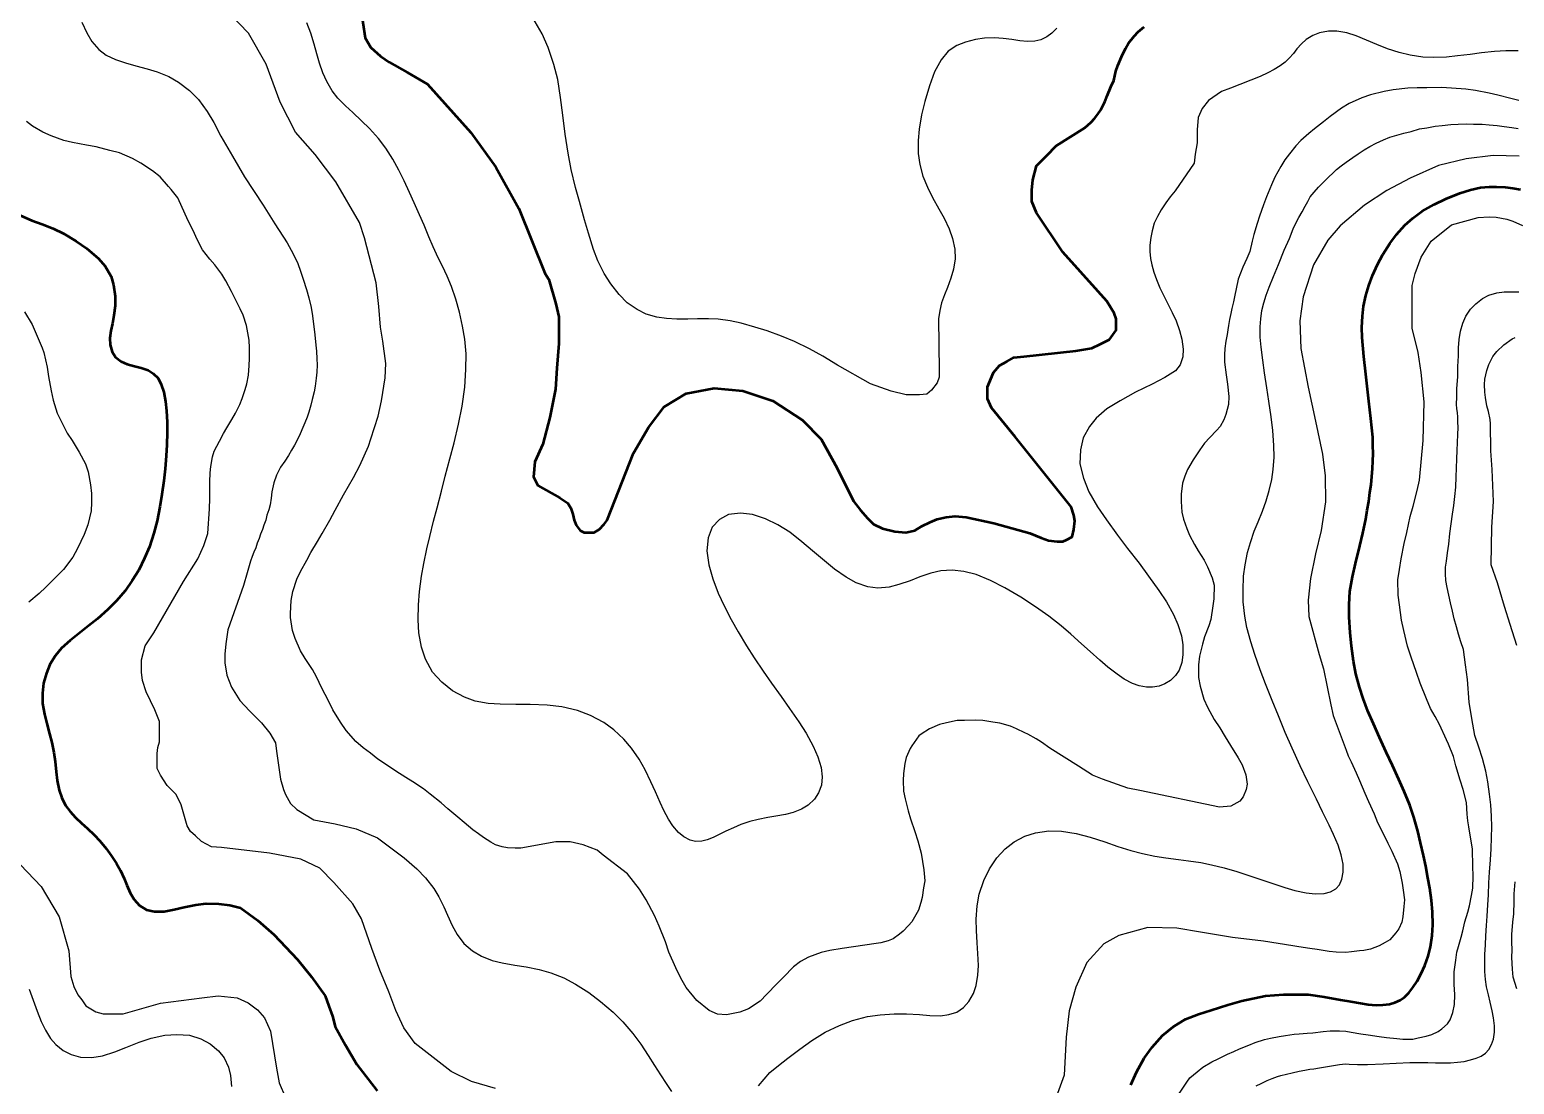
# Model space of a CAD drawing. Header units: metres. Extents: x 552626 to 559174, y 1843804 to 1852371.
# Drawn here: x 557042 to 557760, y 1846774 to 1847284 of the extents above; entities that cross this region are included whole.
import ezdxf

# ---------------------------------------------------------------- set-up
doc = ezdxf.new("R2010")
doc.units = ezdxf.units.M
doc.header["$LTSCALE"] = 6.8
doc.layers.add('1', color=7, linetype='Continuous', lineweight=25)
doc.layers.add('2', color=7, linetype='Continuous', lineweight=53)

msp = doc.modelspace()

# ---------------------------------------------------------------- linework, layer by layer
at = {"layer": '1'}
for points in [[(557199.26, 1846939.61), (557194.66, 1846944.97), (557191.84, 1846948.92), (557188.11, 1846954.94), (557186.1, 1846959.27), (557182.93, 1846965.36), (557180.21, 1846970.93), (557178.28, 1846974.5), (557174.83, 1846979.8), (557172.5, 1846983.52), (557170.03, 1846989.41), (557168.72, 1846993.34), (557167.72, 1846999.58), (557167.78, 1847001.58), (557168.01, 1847007.87), (557168.75, 1847012.23), (557170.72, 1847018.15), (557172.48, 1847021.86), (557175.65, 1847027.34), (557177.6, 1847031.08), (557180.78, 1847036.38), (557183, 1847040.24), (557186.81, 1847046.75), (557189.29, 1847051.59), (557193.39, 1847058.89), (557198.11, 1847067.4), (557201.26, 1847073.07), (557205.39, 1847082.56), (557206.61, 1847086.02), (557210.09, 1847097.05), (557211.71, 1847104.45), (557213.49, 1847115.47), (557213.82, 1847122.53), (557212.3, 1847133.27), (557211.24, 1847140.07), (557210.48, 1847150.05), (557209.07, 1847161.56), (557203.43, 1847183.2), (557201.01, 1847190.69), (557189.7, 1847210.31), (557179.71, 1847223.63), (557170.19, 1847234.44), (557162.69, 1847248.86), (557155.86, 1847267.32), (557147.31, 1847282.35), (557133.71, 1847296.47)], [(557066.77, 1847287.63), (557069.13, 1847282.46), (557071.55, 1847278.32), (557074.98, 1847274.38), (557078.47, 1847271.7), (557083.06, 1847269.47), (557087.86, 1847267.9), (557092.93, 1847266.54), (557098.37, 1847265.06), (557103.17, 1847263.56), (557108.78, 1847261.27), (557113.47, 1847258.64), (557118.84, 1847254.57), (557123.14, 1847250.19), (557127.36, 1847244.43), (557130.63, 1847239.01), (557133.93, 1847232.51), (557139.68, 1847222.74), (557145.46, 1847212.85), (557154.45, 1847198.99), (557160.14, 1847190.12), (557166.11, 1847180.88), (557168.1, 1847177.27), (557170.02, 1847173.58), (557171.17, 1847170.93), (557172.56, 1847167.08), (557173.9, 1847163.29), (557175.45, 1847158.31), (557176.62, 1847154.22), (557177.67, 1847149.53), (557178.33, 1847145.51), (557178.83, 1847141.57), (557179.31, 1847137.72), (557179.58, 1847134.69), (557180, 1847131.34), (557180.21, 1847128.43), (557180.51, 1847124.77), (557180.56, 1847121.91), (557180.45, 1847118.25), (557180.15, 1847115.33), (557179.61, 1847111.56), (557179.09, 1847108.7), (557178.25, 1847105.04), (557177.5, 1847102.33), (557176.49, 1847098.99), (557175.7, 1847096.6), (557174.65, 1847093.72), (557173.71, 1847091.45), (557172.39, 1847088.52), (557171.18, 1847086.05), (557169.59, 1847083), (557168.26, 1847080.63), (557166.73, 1847077.92), (557164.88, 1847075.24), (557162.94, 1847072.36), (557160.94, 1847068.42), (557159.6, 1847064.81), (557158.71, 1847060.41), (557158.38, 1847057.32), (557157.84, 1847054.13), (557157.29, 1847051.68)], [(557234.64, 1847183.7), (557232.29, 1847189.39), (557230.18, 1847194.42), (557227.6, 1847200.19), (557225.27, 1847205.27), (557222.7, 1847210.82), (557220.09, 1847216.04), (557217.28, 1847221.25), (557213.77, 1847226.62), (557210.24, 1847231.3), (557205.94, 1847236.17), (557202.11, 1847239.92), (557197.86, 1847243.86), (557194.31, 1847247.08), (557190.68, 1847250.9), (557187.84, 1847254.4), (557185.2, 1847258.89), (557183.31, 1847263.03), (557181.71, 1847267.76), (557180.47, 1847272.3), (557179.2, 1847277), (557177.56, 1847282.25), (557175.66, 1847287.22)], [(557349.68, 1847144.17), (557344.96, 1847144.91), (557339.83, 1847146.42), (557335.45, 1847148.54), (557330.63, 1847151.89), (557326.75, 1847155.81), (557322.67, 1847161.06), (557319.52, 1847165.99), (557316.46, 1847172.19), (557314.26, 1847177.68), (557311.86, 1847185.46), (557309.99, 1847192.03), (557307.53, 1847200.82), (557305.63, 1847207.58), (557303.44, 1847216.27), (557302, 1847224.2), (557300.56, 1847233.42), (557299.53, 1847242.67), (557298.38, 1847251.11), (557296.97, 1847259.8), (557295.14, 1847267.14), (557292.36, 1847275.37), (557289.45, 1847281.98), (557284.99, 1847289.72)], [(557538.41, 1847284.67), (557535.97, 1847282.26), (557533.56, 1847280.52), (557530.75, 1847279.08), (557527.76, 1847278.36), (557524.33, 1847278.19), (557520.58, 1847278.54), (557516.65, 1847279.14), (557512.41, 1847279.68), (557508.25, 1847279.99), (557503.53, 1847279.81), (557499.15, 1847279.22), (557494.23, 1847277.98), (557490.11, 1847276.31), (557485.93, 1847273.53), (557482.48, 1847269.44), (557479.34, 1847263.58), (557476.79, 1847256.76), (557474.59, 1847249.16), (557472.96, 1847242.72), (557471.77, 1847235.76), (557471.31, 1847230.38), (557471.37, 1847224.02), (557472.23, 1847218.68), (557473.6, 1847213.12), (557475.88, 1847207.74), (557478.3, 1847202.81), (557481.39, 1847197.37), (557483.91, 1847192.71), (557486.42, 1847187.55), (557488.04, 1847182.97), (557489.11, 1847177.75), (557489.24, 1847173.14), (557488.49, 1847168.04), (557487.19, 1847163.7), (557485.5, 1847159.28), (557484.02, 1847155.64), (557482.63, 1847151.83), (557481.77, 1847148.11), (557481.17, 1847144.01), (557481.45, 1847119.08), (557481.45, 1847115.9), (557480.54, 1847113.17), (557477.82, 1847109.53), (557475.56, 1847107.71), (557471.93, 1847107.26), (557469.21, 1847107.26), (557465.58, 1847107.26), (557458.33, 1847109.08), (557448.36, 1847112.72), (557432.41, 1847121.63), (557425.25, 1847125.95), (557418.79, 1847129.51), (557411.56, 1847133.11), (557405.28, 1847135.68), (557398.27, 1847138.32), (557392.31, 1847140.13), (557385.67, 1847142.03), (557380.44, 1847143.11), (557374.54, 1847143.93), (557369.99, 1847144.09), (557364.55, 1847144.04), (557359.85, 1847143.86), (557354.66, 1847143.85), (557349.68, 1847144.17)], [(557761.58, 1847273.72), (557755.66, 1847273.72), (557750.19, 1847273.34), (557743.94, 1847272.74), (557738.49, 1847271.98), (557732.28, 1847271.25), (557726.9, 1847270.7), (557720.8, 1847270.47), (557715.5, 1847270.68), (557709.42, 1847271.58), (557704.09, 1847272.88), (557698.39, 1847274.74), (557693.23, 1847276.8), (557688.26, 1847278.93), (557683.25, 1847280.95), (557678.77, 1847282.39), (557673.86, 1847283.22), (557669.81, 1847283.23), (557665.54, 1847282.42), (557662.25, 1847281.15), (557659.05, 1847279.16), (557656.77, 1847277.1), (557654.62, 1847274.63), (557652.91, 1847272.41), (557650.92, 1847270.14), (557648.88, 1847268.23), (557646.41, 1847266.4), (557643.6, 1847264.74), (557640.52, 1847263.15), (557636.89, 1847261.36), (557622.47, 1847255.59), (557618.08, 1847254.12), (557611.74, 1847249.72), (557608.81, 1847245.81), (557606.86, 1847241.4), (557606.37, 1847235.53), (557606.37, 1847229.17), (557605.4, 1847223.79), (557604.91, 1847219.38), (557595.71, 1847206.02), (557593.33, 1847203.06), (557591.14, 1847200.14), (557588.91, 1847196.87)], [(557762.01, 1847249.66), (557758.07, 1847250.7), (557751.82, 1847252.23), (557747.55, 1847253.24), (557740.92, 1847254.47), (557736.36, 1847255.11), (557729.38, 1847255.72), (557724.62, 1847255.93), (557717.49, 1847255.77), (557712.74, 1847255.81), (557708.18, 1847255.7), (557701.21, 1847254.82), (557696.73, 1847254.05), (557690.18, 1847252.39), (557685.94, 1847250.99), (557679.93, 1847248.3)], [(557679.93, 1847248.3), (557676.12, 1847245.95), (557670.68, 1847241.92), (557667.39, 1847239.46), (557663.04, 1847236.05), (557660.31, 1847233.74), (557656.55, 1847230.31), (557654.09, 1847227.79), (557651.04, 1847223.94), (557648.81, 1847220.94), (557646.76, 1847217.8), (557643.95, 1847212.57), (557642.37, 1847208.9), (557639.88, 1847203.12), (557638.49, 1847199.3), (557636.55, 1847193.68), (557635.38, 1847190.13), (557633.81, 1847184.96), (557632.95, 1847181.62), (557631.78, 1847176.58), (557630.41, 1847173.34), (557628.49, 1847169.05), (557626.25, 1847163.22), (557624.34, 1847154.8), (557623.96, 1847152.38), (557623.09, 1847149.15), (557622.62, 1847146.63), (557622.01, 1847143.72), (557621.48, 1847140.9), (557621.25, 1847138.69), (557620.84, 1847136.47), (557620.17, 1847133.26), (557619.8, 1847129.8), (557619.59, 1847126.74), (557619.62, 1847123.13), (557620.41, 1847117.06), (557621.03, 1847112.48), (557621.71, 1847106.48), (557621.5, 1847102.57), (557620.24, 1847097.77), (557619.29, 1847095.29), (557617.49, 1847091.96), (557615.62, 1847090.03), (557612.49, 1847086.73), (557609.88, 1847083.87), (557607.58, 1847080.76), (557604.43, 1847075.94), (557601.73, 1847071.27), (557600.31, 1847067.97), (557599.28, 1847064.53), (557598.65, 1847059.24), (557598.58, 1847055.72), (557598.89, 1847050.54), (557599.65, 1847047.21), (557601.31, 1847042.66), (557602.63, 1847039.39), (557605.04, 1847034.92), (557606.9, 1847031.91), (557609.71, 1847027.29), (557611.41, 1847024.07), (557613.53, 1847018.81), (557614.5, 1847015.32), (557614.41, 1847008.57), (557613.95, 1847005.19), (557612.89, 1846998.71)], [(557147.42, 1847116.88), (557147.65, 1847121.46), (557147.83, 1847124.9), (557147.81, 1847130.03), (557147.67, 1847133.71), (557146.48, 1847140.79), (557144.76, 1847145.91), (557143.37, 1847148.88), (557140.92, 1847153.73), (557139.18, 1847157.33), (557136.41, 1847162.42), (557134.42, 1847165.71), (557131.05, 1847170.26), (557128.75, 1847172.94), (557125.2, 1847177.47), (557122.41, 1847182.75), (557120.75, 1847186.45), (557118.17, 1847191.57), (557113.12, 1847202.57), (557110, 1847206.58), (557108.68, 1847208.14), (557104.65, 1847212.71), (557100.99, 1847215.61), (557095.25, 1847219.32), (557091.28, 1847221.62), (557084.9, 1847224.31), (557080.29, 1847225.59), (557073.64, 1847227.29), (557068.99, 1847228.09), (557062.3, 1847229.32), (557058.01, 1847230.35), (557051.86, 1847232.68), (557047.87, 1847234.31), (557042.88, 1847237.25), (557040.06, 1847239.49)], [(557643.22, 1847164.6), (557645.74, 1847170.39), (557648.46, 1847177.29), (557650.93, 1847182.95), (557652.7, 1847187.59), (557654.31, 1847190.72), (557655.51, 1847193.18), (557657.14, 1847195.91), (557658.54, 1847198.51), (557659.92, 1847200.88), (557661.08, 1847203.05), (557662.96, 1847205.4), (557664.97, 1847207.75), (557667.75, 1847210.47), (557669.94, 1847212.69), (557672.13, 1847214.74), (557673.81, 1847216.32), (557676.04, 1847218.07), (557678.47, 1847219.91), (557681.59, 1847222.1), (557684.16, 1847223.91), (557687.06, 1847225.79), (557689.87, 1847227.45), (557692.94, 1847229.05), (557696.54, 1847230.72), (557699.61, 1847231.89), (557702.96, 1847232.92), (557706.32, 1847233.89), (557709.91, 1847234.76), (557713.91, 1847235.92), (557717.37, 1847236.53), (557721.4, 1847237.33), (557724.88, 1847237.61), (557729.09, 1847238.09), (557732.57, 1847238.23), (557736.72, 1847238.47), (557740.1, 1847238.33), (557744.14, 1847238.31), (557747.59, 1847237.98), (557751.51, 1847237.68), (557754.83, 1847237.12), (557758.61, 1847236.63), (557761.67, 1847236.09)], [(557762.07, 1847222.78), (557749.55, 1847223.17), (557736.5, 1847221.52), (557723.02, 1847218.3), (557709.42, 1847212.17), (557698.09, 1847206.15), (557687.33, 1847199.13), (557675.55, 1847189.11), (557669.5, 1847182.17), (557662.67, 1847170.13), (557657.58, 1847154.78), (557656.02, 1847143.19), (557656.51, 1847129.71), (557660.02, 1847111.09), (557663.58, 1847094.61), (557666.95, 1847078.56), (557668.29, 1847068.22), (557668.37, 1847055.6), (557666.32, 1847041.67), (557663.65, 1847030.4), (557661.23, 1847018.41), (557660, 1847007.92), (557660.3, 1847000.04), (557665.36, 1846981.69), (557665.36, 1846981.69), (557667.38, 1846974.75), (557670.99, 1846957.38), (557672.19, 1846952.14), (557678.39, 1846935.5), (557679.41, 1846932.68), (557680.9, 1846929.83), (557683.18, 1846924.51), (557684.8, 1846920.73), (557687.46, 1846914.6), (557689.2, 1846910.55), (557691.93, 1846904.72), (557693.51, 1846900.45), (557696.63, 1846894.48), (557698.56, 1846890.45)], [(557588.91, 1847196.87), (557587.09, 1847193.61), (557585.61, 1847190.32), (557584.51, 1847186.72), (557583.84, 1847183.38), (557583.48, 1847179.7), (557583.48, 1847176.6), (557583.82, 1847173.21), (557584.41, 1847170.21), (557585.43, 1847166.59), (557586.64, 1847163.19), (557588.35, 1847159.02), (557590.16, 1847155.25), (557592.28, 1847151.1), (557594.3, 1847147.14), (557596.18, 1847143.04), (557597.79, 1847138.49), (557598.93, 1847134.18), (557599.6, 1847129.48), (557599.47, 1847125.64), (557598.16, 1847121.85), (557595.81, 1847118.92), (557590.77, 1847115.63), (557584.61, 1847112.44), (557576.54, 1847108.57), (557569.08, 1847104.48), (557562.65, 1847100.56), (557557.49, 1847096.1), (557554.17, 1847092.03), (557551.11, 1847086.46), (557549.89, 1847080.71), (557549.55, 1847074), (557551.27, 1847067.01), (557553.97, 1847060.41), (557558.19, 1847053.19), (557562.53, 1847046.82), (557567.85, 1847039.44), (557572.66, 1847033.07), (557578.2, 1847025.82), (557582.86, 1847019.65), (557587.83, 1847012.69), (557591.45, 1847007.18), (557594.96, 1847001.02), (557597.03, 1846996.3), (557598.75, 1846990.79), (557599.38, 1846986.4), (557599.48, 1846981.52), (557598.91, 1846977.81), (557597.61, 1846974.21), (557595.8, 1846971.53), (557593.44, 1846969.18), (557590.69, 1846967.53), (557587.89, 1846966.44), (557584.74, 1846965.87), (557581.79, 1846965.86), (557578.2, 1846966.53), (557575.02, 1846967.64), (557570.99, 1846969.82), (557567.56, 1846972.18), (557563.08, 1846975.65), (557559.29, 1846978.92), (557554.54, 1846983.12), (557550.4, 1846986.95), (557545.29, 1846991.55), (557540.57, 1846995.58)], [(557737.02, 1846904.51), (557736.61, 1846910.06), (557734.96, 1846916.41), (557733.63, 1846920.99), (557731.54, 1846927.85), (557730.31, 1846932.35), (557727.94, 1846938.42), (557727.01, 1846940.48), (557723.52, 1846947.93), (557721.53, 1846951.67), (557719.22, 1846955.65), (557717.22, 1846960.25), (557714.18, 1846967.84), (557712.41, 1846972.94), (557709.84, 1846980.5), (557708.15, 1846985.7), (557706.25, 1846993.25), (557705.25, 1846998.26), (557704.21, 1847005.82), (557703.62, 1847010.49), (557703.37, 1847017.77), (557704.15, 1847022.91), (557705.04, 1847027.96), (557706.48, 1847035.45), (557707.72, 1847040.73), (557709.32, 1847048.43), (557710.87, 1847053.47), (557712.76, 1847061.12), (557713.86, 1847066), (557715.67, 1847085.31), (557716.16, 1847103.91), (557714.7, 1847118.1), (557713.23, 1847127.88), (557710.3, 1847139.63), (557710.3, 1847148.44), (557710.3, 1847155.29), (557710.3, 1847160.18), (557711.77, 1847166.05), (557714.7, 1847173.88), (557719.58, 1847181.71), (557729.33, 1847189.54), (557742.25, 1847193.03), (557747.62, 1847193.4), (557751.06, 1847193.21), (557756.07, 1847192.37), (557759.11, 1847191.3), (557763.68, 1847189.16)], [(557378.3, 1846896.21), (557375.14, 1846894.66), (557372.17, 1846893.24), (557369.28, 1846892.1), (557366.67, 1846891.39), (557363.7, 1846891.34), (557361.03, 1846891.93), (557357.96, 1846893.58), (557355.35, 1846895.65), (557352.64, 1846898.8), (557350.51, 1846902.02), (557348.31, 1846906.22), (557346.51, 1846910.2), (557344.33, 1846915.28), (557342.1, 1846920.2), (557339.27, 1846926), (557336.32, 1846931.15), (557332.7, 1846936.47), (557328.99, 1846940.81), (557324.2, 1846945.21), (557319.27, 1846948.76), (557312.86, 1846952.23), (557306.6, 1846954.57), (557298.9, 1846956.38), (557291.8, 1846957.16), (557283.65, 1846957.51), (557276.69, 1846957.47), (557269.13, 1846957.63), (557263.33, 1846957.98), (557256.99, 1846959.14), (557251.81, 1846961.09), (557246.04, 1846964.09), (557240.93, 1846968.41), (557236.42, 1846973.24), (557232.96, 1846979.42), (557231.02, 1846985.25), (557229.82, 1846992.25), (557229.48, 1846998.5), (557229.6, 1847005.76), (557230.1, 1847012.18), (557231.09, 1847019.6), (557232.14, 1847025.71), (557233.66, 1847032.91), (557235.03, 1847038.77), (557236.9, 1847046.2), (557238.58, 1847052.7), (557240.68, 1847060.74), (557242.58, 1847067.92), (557244.8, 1847076.36), (557246.85, 1847084.08), (557249, 1847093.18), (557250.71, 1847101.84), (557251.99, 1847110.96), (557252.6, 1847119.58), (557252.62, 1847127.18), (557252.11, 1847134.25), (557250.94, 1847140.6), (557249.5, 1847147.25), (557247.62, 1847153.6), (557245.65, 1847159.65), (557243.54, 1847164.65), (557241.24, 1847169.51), (557239.08, 1847173.64), (557236.66, 1847178.85), (557234.64, 1847183.7)], [(557613.34, 1846879.99), (557619.43, 1846878.54), (557625.54, 1846876.69), (557631.36, 1846874.84), (557637.55, 1846872.76), (557642.87, 1846870.92), (557648.71, 1846869.03), (557653.63, 1846867.57), (557659, 1846866.47), (557663.39, 1846866.02), (557667.72, 1846866.16), (557670.85, 1846866.91), (557673.47, 1846868.35), (557675.17, 1846870.29), (557676.39, 1846873.07), (557676.97, 1846876.41), (557676.96, 1846880.36), (557676.05, 1846884.89), (557674.53, 1846889.48), (557672.32, 1846894.67), (557670.21, 1846899.12), (557667.04, 1846905.59), (557664.05, 1846911.76), (557659.87, 1846920.14), (557656.23, 1846927.89), (557652.22, 1846936.41), (557648.95, 1846944.06), (557645.61, 1846952.02), (557642.58, 1846959.54), (557639.46, 1846967.47), (557636.88, 1846974.23), (557634.2, 1846981.75), (557632.23, 1846987.77), (557630.43, 1846994.71), (557629.38, 1847000.29), (557628.65, 1847007.16), (557628.52, 1847012.89), (557628.81, 1847019.58), (557629.5, 1847025.05), (557630.69, 1847030.98), (557632.08, 1847035.88), (557633.98, 1847041.3), (557635.86, 1847045.88), (557637.94, 1847051.07), (557639.7, 1847056), (557641.24, 1847061.05), (557642.41, 1847066.37), (557643.16, 1847071.22), (557643.53, 1847077.25), (557643.46, 1847082.87), (557642.9, 1847090.13), (557642.15, 1847096.66), (557641.03, 1847104.25), (557640.08, 1847110.74), (557638.93, 1847118.04), (557638.08, 1847124.02), (557637.25, 1847130.33), (557636.87, 1847135.17), (557636.76, 1847140.14), (557637.09, 1847144.02), (557637.68, 1847148.12), (557638.6, 1847151.85), (557639.72, 1847155.61), (557641.2, 1847159.4), (557643.22, 1847164.6)], [(557726.49, 1847020.75), (557726.54, 1847023.98), (557726.96, 1847026.92), (557727.47, 1847030.97), (557728.02, 1847035.06), (557728.56, 1847040.21), (557729.15, 1847044.91), (557729.8, 1847049.58), (557730.45, 1847053.76), (557731, 1847058.19), (557731.46, 1847062.64), (557731.64, 1847067.69), (557731.86, 1847071.88), (557731.93, 1847076.39), (557732.15, 1847080.34), (557732.33, 1847084.29), (557732.44, 1847088.11), (557732.55, 1847091.47), (557732.48, 1847094.26), (557732.41, 1847096.61), (557732.25, 1847098.65), (557732.04, 1847100.76), (557731.84, 1847102.63), (557731.9, 1847106.34), (557732.02, 1847110.28), (557732.38, 1847116.27), (557732.51, 1847121.05), (557732.71, 1847126.25), (557732.79, 1847130.12), (557733.15, 1847134.17), (557733.78, 1847138.05), (557734.92, 1847142.03), (557736.36, 1847145.31), (557738.62, 1847148.75), (557741.08, 1847151.4), (557744.39, 1847153.95), (557747.52, 1847155.57), (557751.32, 1847156.72), (557754.8, 1847157.15), (557761.94, 1847157.09)], [(557039.01, 1847147.48), (557042.66, 1847141.34), (557044.59, 1847136.91), (557047.55, 1847130.13), (557048.39, 1847127.76), (557049.95, 1847120.72), (557050.66, 1847116.25), (557051.93, 1847109.27), (557052.82, 1847104.82), (557054.78, 1847098.49), (557056.75, 1847094.54), (557059.68, 1847088.8), (557062.09, 1847085.18), (557065.48, 1847079.59), (557068.5, 1847073.96), (557069.81, 1847070.02), (557070.99, 1847063.8), (557071.38, 1847059.57), (557071.5, 1847055.22), (557071.2, 1847051.2), (557069.6, 1847044.46), (557067.95, 1847039.81), (557064.64, 1847033.07), (557062.38, 1847028.73), (557057.84, 1847022.8), (557054.35, 1847019.27), (557049.33, 1847014.23), (557046.15, 1847011.3), (557041.04, 1847007.02)], [(557760.98, 1846986.05), (557757.69, 1846996.28), (557755.01, 1847005), (557751.58, 1847016.36), (557748.62, 1847025.04), (557748.62, 1847025.04), (557748.91, 1847043.24), (557749.77, 1847055.66), (557749.04, 1847071.25), (557748.36, 1847080.23), (557748.28, 1847093.33), (557748.03, 1847095.46), (557747.35, 1847099.29), (557746.53, 1847102.02), (557745.9, 1847106.11), (557745.45, 1847108.55), (557745.27, 1847112.27), (557745.55, 1847114.88), (557746.49, 1847119.07), (557747.41, 1847121.92), (557749.36, 1847125.88), (557751.25, 1847128.26), (557754.71, 1847131.49), (557758.69, 1847134.44), (557760.21, 1847135.03)], [(557266.88, 1846771.76), (557255.24, 1846775.19), (557245.44, 1846780), (557228.08, 1846793.49), (557222.52, 1846801.13), (557218.59, 1846809.55), (557215.32, 1846818.48), (557210.98, 1846829.01), (557207.08, 1846839.45), (557201.97, 1846853.9), (557197.89, 1846861.15), (557188.74, 1846871.46), (557181.91, 1846878.31), (557172.64, 1846882.72), (557157.51, 1846885.65), (557134.32, 1846888.34), (557129.46, 1846888.74), (557124.6, 1846891.18), (557121.76, 1846894.03), (557119.33, 1846896.06), (557117.71, 1846898.9), (557114.88, 1846909.06), (557112.45, 1846913.93), (557107.99, 1846918.4), (557104.75, 1846923.27), (557103.13, 1846926.52), (557103.13, 1846930.18), (557103.13, 1846933.84), (557103.54, 1846936.68), (557104.35, 1846939.52), (557104.35, 1846943.99), (557104.35, 1846949.27), (557102.01, 1846954.97), (557097.93, 1846963.61), (557096.11, 1846969.07), (557095.66, 1846973.16), (557095.66, 1846979.07), (557097.47, 1846985.89), (557101.55, 1846992.25), (557116, 1847017.1), (557122.85, 1847028.06), (557125.78, 1847034.42), (557127.73, 1847040.3), (557128.53, 1847052.16), (557128.61, 1847057.2), (557128.72, 1847062.05), (557128.73, 1847065.28), (557128.91, 1847069.57), (557129.13, 1847072.64), (557129.92, 1847077.28), (557130.75, 1847080.04), (557133.31, 1847084.98), (557135.36, 1847088.63), (557136.86, 1847091.37), (557139.24, 1847095.44), (557141.08, 1847098.4), (557143.15, 1847102.72), (557144.35, 1847105.52), (557145.75, 1847109.85), (557146.58, 1847112.61), (557147.42, 1847116.88)], [(557157.29, 1847051.68), (557156.25, 1847049.05), (557155.7, 1847046.66), (557154.72, 1847044.33), (557154.14, 1847042.17), (557153.16, 1847039.95), (557152.52, 1847037.79), (557151.55, 1847035.56), (557150.89, 1847033.39), (557149.93, 1847031.16), (557149.21, 1847029.05), (557148.3, 1847026.84), (557146.72, 1847021.27), (557144.98, 1847015.09), (557137.37, 1846993.62), (557136.46, 1846986.8), (557136.01, 1846981.8), (557136.01, 1846977.71), (557136.91, 1846971.8), (557139.18, 1846965.89), (557143.26, 1846959.52), (557147.79, 1846954.52), (557153.69, 1846948.61), (557157.77, 1846943.61), (557160.49, 1846939.06), (557160.94, 1846934.97), (557162.88, 1846921.37), (557162.88, 1846921.37), (557164.34, 1846916.48), (557165.32, 1846914.03), (557167.76, 1846909.63), (557170.69, 1846906.69), (557178.98, 1846901.8), (557189.23, 1846899.84), (557199.47, 1846897.4), (557209.72, 1846892.99), (557222.72, 1846883.43), (557228.77, 1846878.08), (557233.06, 1846873.62), (557237.04, 1846868.52), (557239.49, 1846864.54), (557241.9, 1846859.7), (557243.6, 1846855.59), (557245.84, 1846850.63), (557248.38, 1846846.29), (557251.63, 1846841.98), (557255.72, 1846838.44), (557260.03, 1846835.73), (557265.24, 1846833.71), (557270.18, 1846832.54), (557276.17, 1846831.47), (557281.78, 1846830.59), (557288.04, 1846829.33), (557293.7, 1846827.73), (557299.91, 1846825.27), (557305.6, 1846822.28), (557312.06, 1846818.16), (557317.7, 1846813.94), (557323.78, 1846808.73), (557328.5, 1846803.97), (557333.33, 1846798.38), (557337.11, 1846793.21), (557340.78, 1846787.78), (557343.88, 1846782.88), (557346.68, 1846778.47)], [(557540.57, 1846995.58), (557534.62, 1847000.28), (557528.08, 1847004.76), (557521.05, 1847009.45), (557513.35, 1847013.98), (557506.42, 1847017.58), (557499.4, 1847020.49), (557493.43, 1847021.94), (557487.78, 1847022.59), (557482.31, 1847022.14), (557477.51, 1847021.02), (557472.21, 1847019.21), (557467.43, 1847017.42), (557462.05, 1847015.54), (557457.32, 1847014.33), (557451.84, 1847013.86), (557446.95, 1847014.46), (557441.38, 1847016.38), (557436.5, 1847019.07), (557430.96, 1847022.99), (557426.06, 1847026.96), (557420.31, 1847031.87), (557415.09, 1847036.27), (557409.26, 1847040.83), (557403.51, 1847044.46), (557397.54, 1847047.41), (557391.18, 1847049.37), (557385.41, 1847050.1), (557379.59, 1847049.36), (557375.27, 1847047.06), (557371.64, 1847043.24), (557369.79, 1847038.16), (557369.19, 1847031.94), (557370.09, 1847025.15), (557371.95, 1847018.28), (557374.56, 1847011.46), (557377.49, 1847005.24), (557380.93, 1846998.71), (557384.32, 1846992.72), (557388.35, 1846985.97), (557392.04, 1846980.14), (557396.41, 1846973.58), (557400.39, 1846967.86), (557405.06, 1846961.34), (557409.13, 1846955.64), (557413.6, 1846949.16), (557417.13, 1846943.61), (557420.51, 1846937.43), (557422.76, 1846932.26), (557424.39, 1846927.02), (557424.9, 1846922.59), (557424.6, 1846918.54), (557423.2, 1846914.77), (557421.19, 1846911.71), (557418.14, 1846908.8), (557414.96, 1846906.87), (557410.89, 1846905.25), (557407.12, 1846904.33), (557402.58, 1846903.51), (557398.56, 1846902.87), (557393.9, 1846901.98), (557389.94, 1846900.92), (557385.58, 1846899.45), (557381.98, 1846897.91), (557378.3, 1846896.21)], [(557683.96, 1846783.45), (557688.68, 1846783.44), (557696.36, 1846783.7), (557702.53, 1846783.99), (557709.29, 1846784.32), (557713.54, 1846784.42), (557718, 1846784.38), (557721.62, 1846784.25), (557725.5, 1846784.18), (557728.85, 1846784.25), (557732.31, 1846784.51), (557735.47, 1846784.92), (557738.56, 1846785.59), (557741.29, 1846786.39), (557743.77, 1846787.48), (557745.81, 1846788.92), (557747.5, 1846790.68), (557748.79, 1846793.11), (557749.63, 1846795.67), (557750.15, 1846798.98), (557750.16, 1846802.12), (557749.75, 1846805.93), (557749.08, 1846809.4), (557748.11, 1846813.47), (557747.24, 1846817.05), (557746.39, 1846820.92), (557745.84, 1846824.56), (557745.51, 1846828.33), (557745.43, 1846832.5), (557745.54, 1846836.55), (557745.76, 1846841.29), (557746.05, 1846845.57), (557746.38, 1846850.63), (557746.69, 1846855.18), (557746.97, 1846860.61), (557747.2, 1846865.47), (557747.47, 1846871.28), (557747.79, 1846876.43), (557748.19, 1846882.45), (557748.55, 1846887.69), (557748.8, 1846893.26), (557748.84, 1846898.41), (557748.69, 1846903.5), (557748.33, 1846909.01), (557747.82, 1846914.14), (557747, 1846920.07), (557745.93, 1846925.31), (557744.37, 1846931.45), (557742.65, 1846936.84), (557740.66, 1846942.57), (557739.18, 1846950.82), (557737.88, 1846958.65), (557737.09, 1846969.62), (557736.14, 1846976.79), (557735.18, 1846984.17), (557733.96, 1846987.87), (557732.81, 1846991.58), (557731.77, 1846995.14), (557730.72, 1846998.92), (557729.8, 1847002.69), (557728.85, 1847006.65), (557728.01, 1847010.39), (557727.27, 1847014.07), (557726.69, 1847017.57), (557726.49, 1847020.75)], [(557612.89, 1846998.71), (557611.92, 1846995.57), (557609.96, 1846990.31), (557608.84, 1846986.77), (557607.43, 1846980.91), (557607.04, 1846976.79), (557607, 1846970.52), (557607.77, 1846966.34), (557609.62, 1846960.1), (557611.3, 1846956.21), (557614.63, 1846950.33), (557617.29, 1846946.17), (557619.86, 1846941.91), (557622.52, 1846937.76), (557626.14, 1846931.81), (557628.15, 1846928.34), (557629.94, 1846923.52), (557630.56, 1846918.94), (557630.09, 1846916.42), (557628.6, 1846912.83), (557626.94, 1846910.74), (557622.66, 1846908.35), (557617.2, 1846907.92), (557578.63, 1846916), (557572.77, 1846916.98), (557560.57, 1846921.38), (557555.69, 1846923.34), (557548.86, 1846927.74), (557535.13, 1846936.48), (557531.07, 1846939.29), (557528.49, 1846940.96), (557524.42, 1846943.11), (557522.99, 1846943.88), (557518.87, 1846945.74), (557515.96, 1846946.99), (557510.84, 1846948.44), (557507.54, 1846948.98), (557502.6, 1846949.78), (557499.05, 1846950), (557493.85, 1846949.83), (557490.25, 1846949.76), (557485.06, 1846948.73), (557481.66, 1846947.83), (557476.8, 1846945.7), (557472.84, 1846943.21), (557471.62, 1846942.3), (557468.24, 1846937.5), (557467.44, 1846936.26), (557465.61, 1846931.95), (557464.94, 1846928.92), (557464.22, 1846924.08), (557464.16, 1846920.75), (557464.34, 1846915.55), (557465.07, 1846911.94), (557466.47, 1846906.13), (557467.71, 1846902.3), (557469.81, 1846896.1), (557471.23, 1846891.63), (557472.75, 1846885.55), (557473.53, 1846881.56), (557474.13, 1846877.55), (557474.51, 1846872.19), (557473.9, 1846868.79), (557473.23, 1846864.24), (557472.6, 1846861.69)], [(557472.6, 1846861.69), (557471.44, 1846858.03), (557470.31, 1846855.71), (557468.36, 1846852.33), (557466.68, 1846850.6), (557464.07, 1846847.9), (557462.26, 1846846.44), (557459.21, 1846844.25), (557456.87, 1846843.2), (557453.28, 1846842.27), (557450.96, 1846841.89), (557434.66, 1846839.58), (557428.61, 1846838.6), (557424.36, 1846837.55), (557418.27, 1846835.24), (557414.42, 1846833.18), (557411.02, 1846830.61), (557406.26, 1846825.7), (557402.94, 1846822.38), (557398.19, 1846817.47), (557394.97, 1846814.07), (557389.24, 1846810.28), (557385.14, 1846808.77), (557378.65, 1846807.45), (557374.34, 1846807.81), (557370.25, 1846809.53), (557364.2, 1846814.34), (557359.12, 1846820.59), (557356.5, 1846825.23), (557354.05, 1846830.07), (557350.79, 1846837.76), (557349.17, 1846842.8), (557346.13, 1846850.33), (557343.74, 1846855.46), (557339.84, 1846862.99), (557336.49, 1846868.2), (557330.7, 1846875.7), (557319.03, 1846884.69), (557316.1, 1846887.13), (557309.27, 1846889.58), (557302.93, 1846891.05), (557296.1, 1846891.05), (557279.18, 1846888.02), (557276.44, 1846887.99), (557272.62, 1846888.13), (557270.1, 1846888.6), (557266.85, 1846889.65), (557264.62, 1846890.91), (557261.03, 1846893.25), (557258.65, 1846894.97), (557255.96, 1846896.94), (557251.66, 1846900.53), (557248.71, 1846903.04), (557243.78, 1846907.13), (557240.53, 1846909.89), (557235.29, 1846914.22), (557231.97, 1846916.69), (557226.83, 1846920.09), (557223.56, 1846922.18), (557218.65, 1846925.22), (557215.15, 1846927.67), (557209.91, 1846931.15), (557206.36, 1846933.97), (557202.83, 1846936.6), (557199.26, 1846939.61)], [(557594.72, 1846765), (557601.3, 1846774.88), (557602.86, 1846776.88), (557606.38, 1846779.88), (557609.05, 1846782.02), (557613.36, 1846784.75), (557616.51, 1846786.19), (557621.08, 1846788.37), (557624.14, 1846789.71), (557626.83, 1846790.99), (557631.26, 1846792.78), (557634.42, 1846794.03), (557638.9, 1846795.45), (557641.76, 1846796.09), (557646.02, 1846797), (557649.01, 1846797.38), (557653.29, 1846798.1), (557655.74, 1846798.22), (557659.51, 1846798.5), (557662.23, 1846798.75), (557667.28, 1846799.38), (557670.67, 1846799.62), (557675.23, 1846799.62), (557678.18, 1846799.51), (557680.9, 1846799.09), (557685.57, 1846798.16), (557689.14, 1846797.75), (557694.46, 1846796.99), (557697.94, 1846796.48), (557702.94, 1846795.96), (557705.84, 1846795.57), (557710.67, 1846795.7), (557713.26, 1846796.21), (557717.14, 1846797.08), (557719.8, 1846797.88), (557722.94, 1846799.32), (557724.77, 1846800.6), (557727.51, 1846803.03), (557728.69, 1846804.98), (557729.95, 1846808.56), (557730.79, 1846812.46), (557730.98, 1846817.04), (557730.81, 1846819.87), (557730.74, 1846821.95), (557730.62, 1846824.41), (557730.72, 1846828.22), (557731.43, 1846833.91), (557732, 1846837.69), (557732.69, 1846840.53), (557734.02, 1846845.06), (557734.79, 1846848.01), (557735.86, 1846852.41), (557737.27, 1846857.06), (557738.12, 1846860.11), (557739.11, 1846865.07), (557739.71, 1846868.66), (557739.81, 1846874.66), (557739.62, 1846879.19), (557739.53, 1846887.54), (557737.69, 1846898.42), (557737.34, 1846901.23), (557737.02, 1846904.51)], [(557394.16, 1846773.11), (557396.8, 1846776.29), (557399.59, 1846779.52), (557403.84, 1846782.9), (557408.28, 1846786.51), (557414.04, 1846790.77), (557419.99, 1846795.01), (557426.31, 1846798.96), (557433.23, 1846802.31), (557439.66, 1846804.73), (557446.78, 1846806.54), (557452.96, 1846807.45), (557459.81, 1846807.93), (557465.67, 1846807.88), (557471.95, 1846807.54), (557477.05, 1846807.12), (557482.23, 1846807), (557486.25, 1846807.5), (557490.13, 1846808.76), (557493.24, 1846811.03), (557495.93, 1846813.85), (557498.05, 1846817.73), (557499.44, 1846821.63), (557500.27, 1846826.62), (557500.47, 1846831.28), (557500.29, 1846837.02), (557499.94, 1846842.18), (557499.56, 1846848.27), (557499.41, 1846853.7), (557499.91, 1846860.11), (557500.95, 1846865.84), (557503.14, 1846872.42), (557505.81, 1846877.96), (557509.45, 1846883.44), (557513.46, 1846887.66), (557517.86, 1846891.17), (557522.96, 1846893.77), (557528.16, 1846895.45), (557534.55, 1846896.34), (557540.66, 1846896.25), (557547.79, 1846895.19), (557554.56, 1846893.38), (557561.59, 1846891.12), (557568, 1846888.86), (557574.19, 1846886.9), (557579.86, 1846885.4), (557585.92, 1846884.19), (557591.21, 1846883.36), (557597.36, 1846882.56), (557602.18, 1846881.97), (557608.06, 1846881.13), (557613.34, 1846879.99)], [(557698.56, 1846890.45), (557700.57, 1846886.52), (557703.24, 1846880.39), (557704.45, 1846876.75), (557705.45, 1846871.08), (557706.06, 1846867.74), (557706.64, 1846863.06), (557706.29, 1846859.79), (557705.86, 1846854.89), (557705.34, 1846852.26), (557703.95, 1846848.95), (557702.47, 1846847.06), (557699.56, 1846843.75), (557697.35, 1846842.43), (557694.42, 1846840.83), (557690.16, 1846839.25), (557686.92, 1846838.56), (557684.86, 1846838.3), (557680.93, 1846837.81), (557678.21, 1846837.56), (557673.63, 1846837.75), (557670.17, 1846838.08), (557664.45, 1846838.97), (557660.86, 1846839.57), (557655.55, 1846840.33), (557652.54, 1846840.81), (557638.38, 1846843), (557623.42, 1846844.9), (557608.01, 1846847.43), (557596.42, 1846849.28), (557582.43, 1846849.68), (557568.4, 1846845.77), (557561.15, 1846841.7), (557552.92, 1846832.76), (557547.67, 1846820.75), (557544.49, 1846809.42), (557542.94, 1846796.58), (557541.94, 1846778.2), (557537.45, 1846765.85)], [(557037, 1846879.99), (557047.07, 1846869.5), (557055.77, 1846854.84), (557060.51, 1846838.41), (557061.4, 1846825.96), (557062.86, 1846821.07), (557064.81, 1846817.16), (557066.76, 1846814.71)], [(557760.93, 1846820.01), (557759.27, 1846825.7), (557758.88, 1846829.54), (557758.55, 1846835.2), (557758.67, 1846838.82), (557758.57, 1846842.61), (557758.58, 1846846.31), (557758.98, 1846852.25), (557759.53, 1846856.21), (557759.63, 1846862.21), (557759.64, 1846865.91), (557760.14, 1846871.77)], [(557041.23, 1846819.77), (557043.14, 1846814.56), (557045.09, 1846809.12), (557047.08, 1846804.19), (557049.1, 1846799.94), (557051.64, 1846796.02), (557054.25, 1846793.01), (557057.69, 1846790.13), (557061.64, 1846788.19), (557066.18, 1846786.88), (557071.54, 1846786.8), (557076.68, 1846787.59), (557082.71, 1846789.5), (557088.07, 1846791.67), (557094.49, 1846794.17), (557100.24, 1846796.05), (557106.83, 1846797.54), (557112.78, 1846797.93), (557118.84, 1846797.51), (557124.27, 1846795.81), (557128.86, 1846793.43), (557132.89, 1846789.92), (557135.54, 1846786.54), (557137.65, 1846782.05), (557138.61, 1846778), (557139.21, 1846772.72)], [(557066.76, 1846814.71), (557068.71, 1846811.77), (557073.59, 1846808.84), (557077.01, 1846807.86), (557081.4, 1846807.86), (557086.77, 1846807.86), (557104.73, 1846813.11), (557124.83, 1846815.69), (557132.63, 1846816.67), (557141.91, 1846815.69), (557147.27, 1846813.24), (557151.66, 1846809.82), (557155.08, 1846805.9), (557158.01, 1846799.54), (557160.86, 1846781.61), (557162.18, 1846774.45), (557165.21, 1846767.5)], [(557634.94, 1846773.14), (557637.3, 1846774.23), (557640.28, 1846775.65), (557642.66, 1846776.65), (557645.14, 1846777.59), (557646.86, 1846778.02), (557649.61, 1846778.72), (557652.24, 1846779.31), (557655.76, 1846780.17), (557658.42, 1846780.69), (557660.91, 1846781.16), (557662.74, 1846781.35), (557665.44, 1846781.78), (557668.41, 1846782.26), (557672.32, 1846782.96), (557675.24, 1846783.35), (557678.06, 1846783.64), (557679.83, 1846783.53), (557683.96, 1846783.45)], [(557346.68, 1846778.47), (557349.41, 1846774.2), (557352.05, 1846770.37)]]:
    msp.add_lwpolyline(points, dxfattribs=at)
at = {"layer": '2'}
for points in [[(557200.51, 1847302.37), (557203.77, 1847279.98), (557206.56, 1847275.32), (557211.21, 1847271.12), (557215.4, 1847268.32), (557224.23, 1847263.19), (557234, 1847257.59), (557254.94, 1847234.27), (557267.03, 1847217.47), (557278.19, 1847197.41), (557290.68, 1847166.2), (557292.62, 1847163.12), (557296.03, 1847151.38), (557297.5, 1847145.02), (557297.51, 1847132.17), (557296.53, 1847120.17), (557295.96, 1847110.14), (557293.15, 1847096.42), (557289.83, 1847083.42), (557285.96, 1847074.86), (557285.32, 1847067.66), (557287.39, 1847063.47), (557298.03, 1847057.42), (557301.93, 1847054.97), (557303.4, 1847052.52), (557304.37, 1847049.59), (557304.86, 1847046.65), (557305.84, 1847044.2), (557307.79, 1847041.76), (557309.74, 1847040.78), (557314.62, 1847040.78), (557317.06, 1847042.25), (557319.5, 1847044.69), (557320.96, 1847046.65), (557333.68, 1847079.17), (557340.82, 1847091.45), (557348.47, 1847101.56), (557359.06, 1847108.01), (557372.69, 1847110.52), (557386.61, 1847109.32), (557401.04, 1847104.4), (557415.41, 1847095.14), (557424.4, 1847085.8), (557432.17, 1847071.89), (557440.01, 1847055.95), (557443.43, 1847051.55), (557446.84, 1847047.63), (557449.77, 1847044.69), (557454.16, 1847042.74), (557460.02, 1847041.27), (557465.38, 1847040.78), (557469.78, 1847041.76), (557473.19, 1847043.72), (557477.09, 1847045.67), (557480.51, 1847047.14)], [(557480.51, 1847047.14), (557484.9, 1847048.12), (557489.29, 1847048.61), (557494.66, 1847048.12), (557508.01, 1847045.24), (557525.42, 1847040.43), (557530.86, 1847038.16), (557534.49, 1847036.79), (557538.57, 1847036.34), (557541.29, 1847036.34), (557543.1, 1847037.25), (557545.82, 1847038.61), (557546.73, 1847042.25), (557547.18, 1847046.34), (557546.73, 1847049.07), (557545.37, 1847053.16), (557518.3, 1847087), (557506.86, 1847100.97), (557504.91, 1847105.37), (557504.91, 1847111.24), (557507.83, 1847118.09), (557510.76, 1847121.52), (557514.18, 1847123.48), (557517.59, 1847125.43), (557522.47, 1847125.92), (557547.62, 1847128.6), (557555.33, 1847129.96), (557559.41, 1847131.78), (557563.94, 1847134.06), (557567.12, 1847138.6), (557567.12, 1847140.42), (557567.12, 1847144.06), (557566.21, 1847146.78), (557562.58, 1847152.69), (557558.5, 1847157.24), (557541.36, 1847176.27), (557528.58, 1847195.43), (557526.32, 1847200.88), (557526.32, 1847206.34), (557526.77, 1847211.34), (557528.58, 1847218.16), (557533.57, 1847223.16), (557538.1, 1847227.71), (557551.94, 1847236.47), (557555.03, 1847239.23), (557556.74, 1847241.01), (557558.34, 1847243.02), (557559.66, 1847245.25), (557561.64, 1847249.06), (557562.72, 1847251.93), (557564.62, 1847256.38), (557565.94, 1847259.36), (557567, 1847263.89), (557568.01, 1847266.67), (557569.69, 1847270.85), (557571.65, 1847274.82), (557573.1, 1847277.4), (557575.79, 1847280.78), (557577.72, 1847282.84), (557580.75, 1847285.35)], [(557691.57, 1846948.22), (557688.96, 1846954.38), (557686.64, 1846960.44), (557684.8, 1846965.97), (557683.16, 1846972.4), (557681.97, 1846978.53), (557680.93, 1846985.78), (557680.28, 1846992.28), (557679.85, 1846999.73), (557679.84, 1847005.98), (557680.2, 1847012.2), (557681.55, 1847019.27), (557682.95, 1847025.67), (557685.08, 1847034.29), (557686.48, 1847040.38), (557688, 1847047.11), (557688.66, 1847051.46), (557689.37, 1847055.79), (557689.87, 1847060), (557690.51, 1847063.82), (557690.84, 1847067.85), (557691.22, 1847071.49), (557691.34, 1847075.32), (557691.51, 1847078.72), (557691.36, 1847083.03), (557691.26, 1847086.85), (557690.31, 1847095.82), (557689.44, 1847104.27), (557687.92, 1847117.3), (557687.02, 1847125.89), (557686.17, 1847135.04), (557686, 1847139.93), (557686.27, 1847145.35), (557686.88, 1847150.14), (557687.88, 1847155.32), (557689.31, 1847160.19), (557691.08, 1847165.11), (557693.56, 1847170.34), (557696.21, 1847175.18), (557699.6, 1847180.46), (557702.84, 1847184.82), (557706.87, 1847189.33), (557710.68, 1847192.82), (557715.17, 1847196.18), (557720.97, 1847199.36), (557726.61, 1847202.1), (557733.36, 1847204.81), (557738.51, 1847206.41), (557743.37, 1847207.6), (557747.58, 1847207.92), (557751.15, 1847207.95), (557755.28, 1847207.85), (557759.04, 1847207.34), (557762.74, 1847206.66)], [(557036.8, 1847194.22), (557042.57, 1847191.73), (557047.53, 1847189.89), (557052.82, 1847187.79), (557057.86, 1847185.4), (557063.99, 1847181.67), (557069.24, 1847178.04), (557074.8, 1847173.27), (557078.07, 1847169.55), (557080.96, 1847164.64), (557082.07, 1847160.46), (557082.85, 1847155.04), (557082.81, 1847150.39), (557082.3, 1847145.74), (557081.52, 1847141.87), (557080.77, 1847138.29), (557080.33, 1847134.69), (557080.45, 1847131.45), (557081.42, 1847128.06), (557083.09, 1847125.55), (557085.75, 1847123.4), (557088.65, 1847122.15), (557092.25, 1847121.17), (557095.41, 1847120.44), (557098.79, 1847119.26)], [(557098.79, 1847119.26), (557101.32, 1847117.68), (557103.63, 1847115.33), (557105.16, 1847112.27), (557106.39, 1847108.62), (557107.19, 1847104.1), (557107.68, 1847099.53), (557107.99, 1847094.06), (557108.02, 1847089.07), (557107.88, 1847083.16), (557107.54, 1847077.81), (557107.02, 1847071.47), (557106.39, 1847065.75), (557105.53, 1847059.05), (557104.53, 1847053.11), (557103.15, 1847046.31), (557101.56, 1847040.45), (557099.44, 1847033.84), (557097.11, 1847028.31), (557094.33, 1847022.51), (557091.16, 1847017.45), (557087.7, 1847012.53), (557083.48, 1847007.68), (557079.33, 1847003.43), (557074.35, 1846999.03), (557069.99, 1846995.51), (557065.08, 1846991.72), (557061.05, 1846988.47), (557056.96, 1846984.71), (557053.99, 1846981.26), (557051.32, 1846976.9), (557049.62, 1846972.72), (557048.28, 1846967.79), (557047.79, 1846962.95), (557047.8, 1846958), (557048.64, 1846952.91), (557049.75, 1846948.3), (557051.12, 1846943.35), (557052.24, 1846939.14), (557053.17, 1846934.31), (557053.78, 1846930), (557054.3, 1846924.98), (557054.81, 1846920.69), (557055.75, 1846916.05), (557057.02, 1846912.35), (557058.87, 1846908.71), (557061.13, 1846905.7), (557063.65, 1846902.93), (557066.61, 1846900.15), (557069.43, 1846897.6), (557072.68, 1846894.47), (557075.49, 1846891.53), (557078.53, 1846887.86), (557081.02, 1846884.49), (557083.57, 1846880.59), (557085.47, 1846877.22), (557087.28, 1846873.42), (557088.6, 1846870.13), (557090.14, 1846866.46), (557092.1, 1846863.23), (557094.57, 1846860.27), (557098.03, 1846858.26), (557101.96, 1846857.35), (557106.53, 1846857.44), (557111.45, 1846858.39)], [(557574.32, 1846773.53), (557577.05, 1846779.65), (557580.76, 1846786.38), (557584.58, 1846791.83), (557589.6, 1846797.46), (557594.66, 1846801.57), (557600.74, 1846805.31), (557606.98, 1846807.8), (557613.03, 1846809.71), (557621.23, 1846812.22), (557628.02, 1846814.14), (557639.36, 1846816.6), (557648.14, 1846817.28), (557659.96, 1846817.23), (557667.81, 1846816.06), (557675.65, 1846814.72), (557680.69, 1846813.87), (557685.28, 1846813.03), (557689, 1846812.47), (557692.9, 1846812.17), (557696.13, 1846812.19), (557699.32, 1846812.64), (557701.94, 1846813.36), (557704.48, 1846814.56), (557706.59, 1846815.99), (557708.77, 1846818.06), (557710.75, 1846820.61), (557712.78, 1846823.72), (557714.72, 1846827.45), (557716.47, 1846831.26), (557718.08, 1846835.86), (557719.22, 1846840.26), (557720.02, 1846845.78), (557720.34, 1846850.96), (557720.18, 1846857.16), (557719.71, 1846862.67), (557718.92, 1846868.61), (557718.01, 1846873.7), (557716.94, 1846879.26), (557715.8, 1846884.42), (557714.46, 1846890.56), (557713.06, 1846896.32), (557711.2, 1846903.02), (557709.24, 1846908.85), (557706.55, 1846915.5), (557703.94, 1846921.29), (557700.76, 1846928.02), (557697.73, 1846934.51), (557694.51, 1846941.54), (557691.57, 1846948.22)], [(557111.45, 1846858.39), (557116.33, 1846859.53), (557121.86, 1846860.59), (557126.96, 1846861.19), (557133, 1846861.11), (557138.3, 1846860.41), (557143.57, 1846859.18), (557151.96, 1846853.03), (557159.7, 1846846.29), (557171.1, 1846834.19), (557177.83, 1846825.74), (557184.4, 1846816.62), (557186.29, 1846811.62), (557187.97, 1846806.8), (557189.29, 1846801.71), (557194.25, 1846792.71), (557199.8, 1846783.44), (557209.7, 1846770.62)]]:
    msp.add_lwpolyline(points, dxfattribs=at)

doc.saveas('drawing.dxf')
